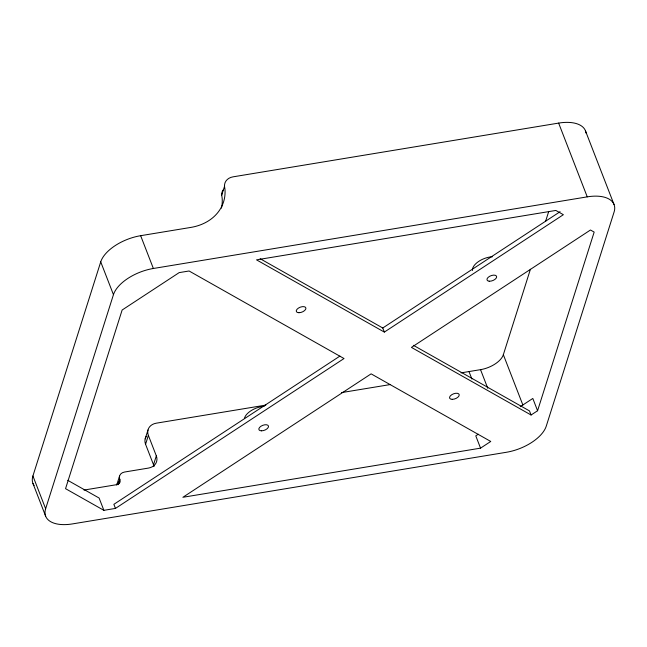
<?xml version="1.0" encoding="UTF-8"?>
<svg xmlns="http://www.w3.org/2000/svg" width="647" height="647" viewBox="0 0 647 647"><rect width="100%" height="100%" fill="white"/><g stroke="black" fill="none" stroke-linecap="round" stroke-linejoin="round"><path stroke-width="0.97" d="M34.113 485.557A35.787 18.27 -21.2 0 1 32.916 475.966L100.73 261.881A35.787 18.27 -21.2 0 1 140.65 235.694L190.719 227.437A51.121 40.672 17.6 0 0 224.986 189.458L224.517 186.328A12.778 10.166 17.6 0 1 233.09 176.833L558.636 123.092A35.787 18.27 -21.2 0 1 586.028 133.088M113.451 294.668A35.787 18.27 -21.2 0 1 153.371 268.481L587.25 196.858A35.787 18.27 -21.2 0 1 614.084 212.022L546.27 426.106A35.787 18.27 -21.2 0 1 506.35 452.285L72.464 523.908A35.787 18.27 -21.2 0 1 45.638 508.752L113.451 294.668L100.73 261.881M119.533 476.127L116.727 484.991A7.667 6.098 17.6 0 1 117.374 483.527M118.086 484.676L119.768 479.362A7.667 6.098 17.6 0 1 124.539 472.035L148.373 468.096A12.778 10.166 17.6 0 0 156.323 455.884L148.373 435.391A12.778 10.166 17.6 0 1 156.323 423.178L265.852 405.095M118.522 484.199L119.768 479.362M221.46 208.124A51.121 40.672 17.6 0 0 222.18 198.314L221.711 195.184L224.517 186.328M145.179 438.868L147.985 430.004M154.026 466.552A12.778 10.166 17.6 0 0 153.517 464.74L145.567 444.254L148.373 435.391M153.517 464.74L156.323 455.884M522.865 404.998L503.35 354.693L530.419 269.257M545.623 221.258L548.664 211.658M537.576 410.748L594.164 232.095L590.468 230.008L411.443 347.407L531.082 415.01L537.576 410.748L532.813 398.455L520.228 406.704M339.901 356.101L113.872 504.32L115.457 508.413L103.876 510.329L65.549 488.671L122.137 310.018L179.17 272.622L189.086 270.988L344.018 358.535L115.457 508.413M260.175 258.727L382.757 327.997L560.092 211.706M384.342 332.089L563.367 214.699L555.838 210.445L256.511 259.851L384.342 332.089L382.757 327.997M478.295 434.202L475.78 435.852L480.543 448.145L182.891 497.284L371.119 373.853L490.749 441.456L480.543 448.145M341.535 392.6L390.327 384.553M461.028 372.874L480.543 369.655A20.445 10.441 -21.2 0 0 503.35 354.693M83.973 490.07L116.751 484.66A5.111 4.068 17.6 0 0 119.93 479.767M413.376 345.296L529.489 410.91L531.082 415.01M67.749 480.317L99.112 498.036L103.876 510.329M585.43 130.759L614.043 204.533M558.636 123.092L587.25 196.858M480.543 369.655L487.765 388.289M468.994 371.564L471.889 379.013M140.65 235.694L153.371 268.481M32.916 475.966L45.638 508.752M32.957 483.455L45.67 516.241M244.412 418.569A15.334 7.829 -21.2 0 1 264.194 406.34M472.488 270.478A15.334 7.829 -21.2 0 1 492.529 256.73M145.567 444.254A12.778 10.166 17.6 0 1 146.246 436.426M221.711 195.184A12.778 10.166 17.6 0 1 223.013 190.081M261.525 430.829A5.111 2.612 -21.2 0 0 268.513 426.244A5.111 2.612 -21.2 0 0 260.959 426.236A5.111 2.612 -21.2 0 0 261.525 430.829M298.938 312.711A5.111 2.612 -21.2 0 0 305.926 308.134A5.111 2.612 -21.2 0 0 298.372 308.126A5.111 2.612 -21.2 0 0 298.938 312.711M489.164 281.202A5.111 2.612 -21.2 0 0 496.653 276.973A5.111 2.612 -21.2 0 0 489.577 276.342A5.111 2.612 -21.2 0 0 489.164 281.202M452.245 399.345A5.111 2.612 -21.2 0 0 459.233 394.767A5.111 2.612 -21.2 0 0 451.671 394.759A5.111 2.612 -21.2 0 0 452.245 399.345"/></g></svg>
